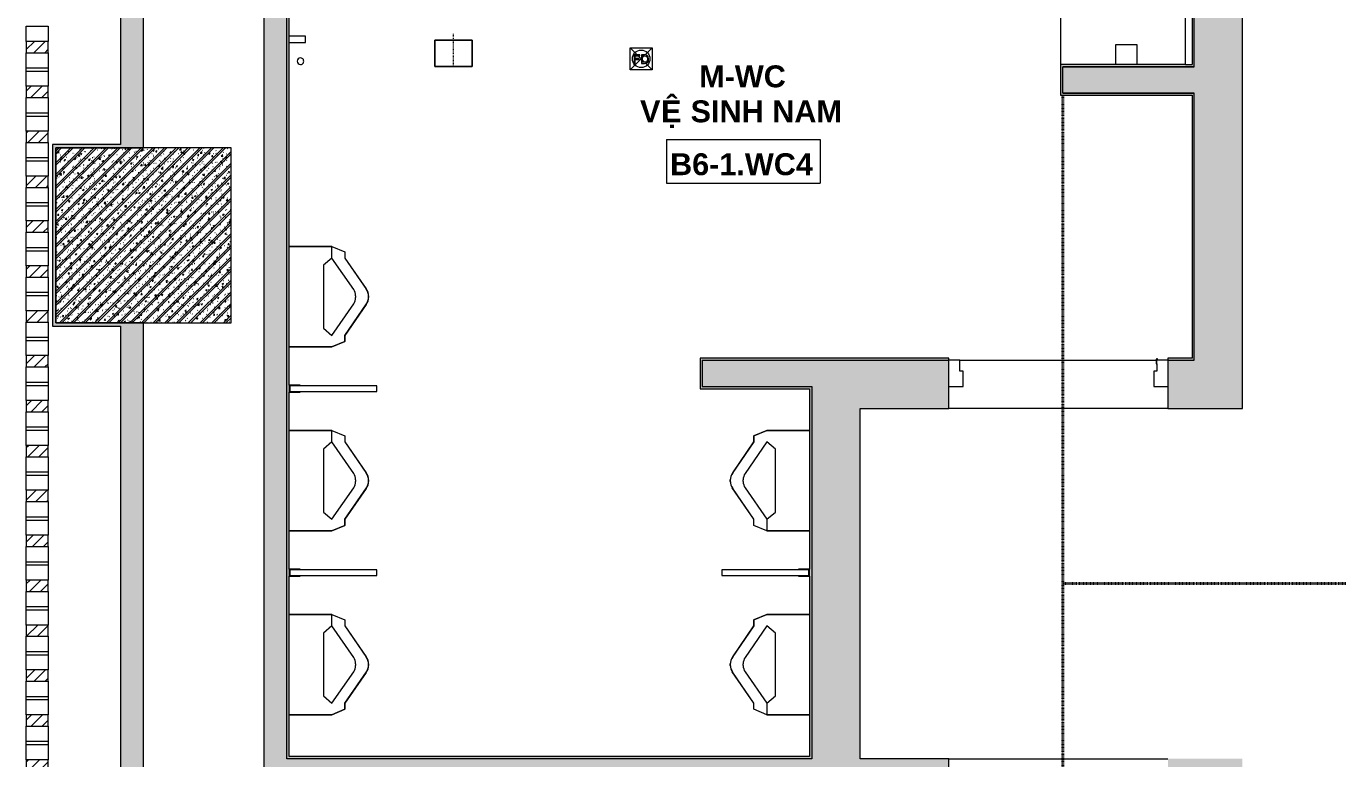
# Model space of a CAD drawing. Header units: millimetres. Extents: x -32090 to 18410, y 18847 to 76047.
# Drawn here: x -10725 to -4740, y 24957 to 28302 of the extents above; entities that cross this region are included whole.
import ezdxf

# ---------------------------------------------------------------- set-up
doc = ezdxf.new("R2010")
doc.units = ezdxf.units.MM
doc.linetypes.add('Dash', pattern=[6.35, 3.175, -3.175])
doc.linetypes.add('dash 1-1', pattern=[2, 1, -1])
for name, color, linetype, lineweight in [('A-AREA-IDEN', 2, 'Continuous', 9), ('A-DETL', 90, 'Continuous', 5), ('A-DETL-MBND', 5, 'Continuous', 5), ('A-DOOR', 31, 'Continuous', 5), ('A-DOOR-FRAM', 31, 'Continuous', 5), ('A-GLAZ-CURT', 52, 'Continuous', 5), ('A-GLAZ-CWMG', 51, 'Continuous', 5), ('A-WALL', 113, 'Continuous', 5), ('A-WALL-PATT', 111, 'Continuous', 5), ('P-SANR-FIXT', 6, 'Continuous', 5), ('P-SANR-FIXT-HDLN', 131, 'Dash', 5), ('Q-SPCQ', 91, 'Continuous', 5), ('S-COLS', 52, 'Continuous', 5)]:
    doc.layers.add(name, color=color, linetype=linetype, lineweight=lineweight)
doc.styles.add('Arial_B', font='arialbd.ttf', dxfattribs={"height": 100})
doc.styles.add('Arial_B_1', font='arialbd.ttf', dxfattribs={"height": 100})

# ---------------------------------------------------------------- blocks, each defined once
blk = doc.blocks.new('DP3-D301 - DP3-D301-9166700-1st Traffic Floor Plan - Pedestrian')
at = {"layer": 'A-DOOR'}
for p, q in [((447, 113.1), (447, 94.1)), ((447, 94.1), (450, 94.1)), ((450, 94.1), (450, 108.5))]:
    blk.add_line(p, q, dxfattribs=at)
for centre, radius, start, end in [((450, 113.1), 3, 290.67889, 180), ((450, 113.1), 3, 48.00647, 121.33621), ((450, 113.1), 3, 48.00647, 121.33621), ((450, 113.1), 3, 48.00647, 121.33621), ((450, 113.1), 3, 48.00647, 121.33621), ((450, 113.1), 3, 48.00647, 121.33621), ((450, 113.1), 3, 48.00647, 121.33621), ((450, 113.1), 3, 48.00647, 121.33621), ((452.2, 108.4), 2.19, 120.92467, 176.93383)]:
    blk.add_arc(centre, radius, start, end, dxfattribs=at)
at = {"layer": 'A-DOOR-FRAM'}
for p, q in [((-450, 110), (-500, 110)), ((-450, 60), (-450, 110)), ((-435, 60), (-450, 60)), ((-435, -10), (-435, 60)), ((450, 60), (435, 60)), ((435, 60), (435, -10)), ((450, 94.1), (450, 60)), ((500, 110), (450.7, 110)), ((-500, -10), (-435, -10)), ((435, -10), (500, -10))]:
    blk.add_line(p, q, dxfattribs=at)
blk = doc.blocks.new('TRIGGER SPRAY SET - THX20NBPIV-V30-1st Traffic Floor Plan - Pedestrian')
at = {"layer": 'P-SANR-FIXT', "color": 7}
for p, q in [((-15, 75), (-15, 0)), ((15, 0), (15, 75)), ((-15, 0), (15, 0))]:
    blk.add_line(p, q, dxfattribs=at)
for start, end in [(0, 180), (180, 360)]:
    blk.add_arc((-100, 23.4), 15, start, end, dxfattribs=at)
blk = doc.blocks.new('LAVABOR COUNTER1 - COUNTER TOP 1_1 2290-9919445-1st Traffic Floor Plan - Pedestrian')
at = {"layer": 'P-SANR-FIXT', "color": 7}
blk.add_line((-1357.5, -600), (1357.5, -600), dxfattribs=at)
blk = doc.blocks.new('MIRROR - MIRROR 5_1-9157600-1st Traffic Floor Plan - Pedestrian')
at = {"layer": 'P-SANR-FIXT', "color": 7}
for p, q in [((-1357.5, 0), (1357.5, 0)), ((-1357.5, 0), (-1357.5, -30)), ((1357.5, -30), (1357.5, 0)), ((1357.5, -30), (-1357.5, -30))]:
    blk.add_line(p, q, dxfattribs=at)
blk = doc.blocks.new('URINAL1 - UT500T 2-8453147-1st Traffic Floor Plan - Pedestrian')
at = {"layer": 'P-SANR-FIXT', "color": 7}
for p, q in [((-9525, 26455.6), (-9329.7, 26455.6)), ((-9329.7, 26455.6), (-9525, 26455.6)), ((-9329.7, 26455.6), (-9270.9, 26431.1)), ((-9329.7, 26403.6), (-9329.7, 26455.6)), ((-9329.7, 26455.6), (-9270.9, 26431.1)), ((-9329.7, 26403.6), (-9368.5, 26370.2)), ((-9230.7, 26259.8), (-9329.7, 26403.6)), ((-9270.9, 26431.1), (-9270.9, 26403.6)), ((-9270.9, 26431.1), (-9270.9, 26403.6)), ((-9270.9, 26403.6), (-9174.2, 26263)), ((-9270.9, 26403.6), (-9172, 26259.8)), ((-9368.5, 26370.2), (-9368.5, 26083.8)), ((-9221.7, 26231), (-9221.7, 26223)), ((-9163, 26231), (-9163, 26223)), ((-9329.7, 26050.4), (-9230.7, 26194.2)), ((-9270.9, 26050.4), (-9172, 26194.2)), ((-9174.2, 26191), (-9270.9, 26050.4)), ((-9368.5, 26083.8), (-9329.7, 26050.4)), ((-9270.9, 26050.4), (-9270.9, 26022.9)), ((-9270.9, 26022.9), (-9270.9, 26050.4)), ((-9329.7, 25998.4), (-9525, 25998.4)), ((-9525, 25998.4), (-9329.7, 25998.4)), ((-9270.9, 26022.9), (-9329.7, 25998.4)), ((-9329.7, 25998.4), (-9270.9, 26022.9))]:
    blk.add_line(p, q, dxfattribs=at)
for centre, radius, start, end in [((-9272.5, 26231), 50.8, 359.99998, 34.5449), ((-9272.5, 26223), 50.8, 325.45506, 359.99998), ((-9226.5, 26227), 63.5, 325.45506, 34.5449), ((-9213.8, 26231), 50.8, 359.99998, 34.5449), ((-9213.8, 26223), 50.8, 325.45506, 0.00725)]:
    blk.add_arc(centre, radius, start, end, dxfattribs=at)
blk = doc.blocks.new('TWOG-Urinal Partition-Generic-WM - Type 1-10976875-1st Traffic Floor Plan - Pedestrian')
at = {"layer": 'Q-SPCQ'}
for p, q in [((-262.3, 405), (-287.7, 405)), ((-287.7, 405), (-287.7, 8.175)), ((-262.3, 8.175), (-262.3, 405)), ((-287.7, 55.8), (-290.875, 55.8)), ((-290.875, 55.8), (-290.875, 5)), ((-290.875, 5), (-259.125, 5)), ((-287.7, 8.175), (-262.3, 8.175)), ((-259.125, 55.8), (-262.3, 55.8)), ((-259.125, 5), (-259.125, 55.8))]:
    blk.add_line(p, q, dxfattribs=at)
blk = doc.blocks.new('SOAP DISPENSER - LT764-8453153-1st Traffic Floor Plan - Pedestrian')
at = {"layer": 'P-SANR-FIXT', "color": 7}
for p, q in [((-50, 0), (-50, -90)), ((50, -90), (50, 0)), ((-50, -90), (50, -90))]:
    blk.add_line(p, q, dxfattribs=at)
blk = doc.blocks.new('TOILET PAPER DISPENSER1 - DS708PAS-V34-1st Traffic Floor Plan - Pedestrian')
at = {"layer": 'P-SANR-FIXT', "color": 7}
for p, q in [((85, 0), (-85, 0)), ((-85, 0), (-85, -120)), ((-85, -120), (-85, 0)), ((-85, 0), (85, 0)), ((85, -120), (85, 0)), ((85, 0), (85, -120)), ((-85, -120), (85, -120)), ((85, -120), (-85, -120))]:
    blk.add_line(p, q, dxfattribs=at)
at = {"layer": 'P-SANR-FIXT-HDLN', "color": 7}
blk.add_line((0, 0), (0, -150), dxfattribs=at)
blk = doc.blocks.new('Floor Drain-2D _SWA_ - FD-100-8441218-1st Traffic Floor Plan - Pedestrian')
at = {"layer": 'A-DETL-MBND', "color": 7}
for p, q in [((-50, 50), (-18.6, 18.6)), ((-50, -50), (-50, 50)), ((-50, 50), (50, 50)), ((1.4, 1.4), (-50, -50)), ((-5.4, 18.6), (-31.8, 18.6)), ((-31.8, 18.6), (-31.8, -20.8)), ((-26.9, 2), (-26.9, 13.7)), ((-26.9, 13.7), (-5.4, 13.7)), ((-8.5, 2), (-26.9, 2)), ((-13.7, 13.7), (1.4, -1.4)), ((-8.5, -2.9), (-8.5, 2)), ((-5.4, 13.7), (-5.4, 18.6)), ((15, 18.6), (1.4, 18.6)), ((1.4, 18.6), (1.4, -20.8)), ((13.7, 13.7), (6.3, 6.3)), ((6.3, -15.8), (6.3, 13.7)), ((6.3, 13.7), (14.9, 13.7)), ((14.9, 13.7), (21.9, 12.9)), ((22, 18.1), (15, 18.6)), ((50, 50), (18.4, 18.4)), ((21.9, 12.9), (27, 8.6)), ((27.8, 15.2), (22, 18.1)), ((27, 8.6), (29.1, -0.8)), ((32.5, 8.5), (27.8, 15.2)), ((34, -0.8), (32.5, 8.5)), ((50, 50), (50, -50)), ((50, -50), (-50, -50)), ((-31.8, -20.8), (-26.9, -20.8)), ((-26.9, -20.8), (-26.9, -2.9)), ((-26.9, -2.9), (-8.5, -2.9)), ((1.4, -20.8), (15.6, -20.8)), ((6.3, -6.3), (15.7, -15.7)), ((15, -15.8), (6.3, -15.8)), ((21.4, -15.1), (15, -15.8)), ((15.6, -20.8), (22, -20.1)), ((20.3, -20.3), (50, -50)), ((25, -13.1), (21.4, -15.1)), ((22, -20.1), (26.7, -18.1)), ((28, -8.2), (25, -13.1)), ((26.7, -18.1), (30.3, -14.5)), ((29.1, -0.8), (28, -8.2)), ((30.3, -14.5), (33, -8.8)), ((33, -8.8), (34, -0.8))]:
    blk.add_line(p, q, dxfattribs=at)
blk.add_circle((0, 0), 40, dxfattribs=at)
blk = doc.blocks.new('X Block - X Block-V438-1st Traffic Floor Plan - Pedestrian')
at = {"layer": 'A-GLAZ-CURT'}
h = blk.add_hatch(dxfattribs=at)
h.set_pattern_fill('FP_423', color=256, style=0, pattern_type=2)
h.set_pattern_definition([(315, (-24934.496, -10674.92), (24.748737, 24.748737), [])])
h.paths.add_polyline_path([(18.3, 50), (-33.3, 50), (-33.3, -50), (18.3, -50)])
for p, q in [((-102.5, 50), (-102.5, -50)), ((-102.5, 50), (-33.3, 50)), ((18.3, 50), (-33.3, 50)), ((-33.3, 50), (-33.3, -50)), ((18.3, -50), (18.3, 50)), ((18.3, 50), (87.5, 50)), ((87.5, 50), (87.5, -50)), ((-33.3, -50), (-102.5, -50)), ((-33.3, -50), (18.3, -50)), ((87.5, -50), (18.3, -50))]:
    blk.add_line(p, q, dxfattribs=at)
blk = doc.blocks.new('X Block - X Block-V439-1st Traffic Floor Plan - Pedestrian')
at = {"layer": 'A-GLAZ-CURT'}
h = blk.add_hatch(dxfattribs=at)
h.set_pattern_fill('FP_424', color=256, style=0, pattern_type=2)
h.set_pattern_definition([(315, (-25139.496, -10674.92), (24.748737, 24.748737), [])])
h.paths.add_polyline_path([(18.3, 50), (-33.3, 50), (-33.3, -50), (18.3, -50)])
for p, q in [((-102.5, 50), (-102.5, -50)), ((-102.5, 50), (-33.3, 50)), ((18.3, 50), (-33.3, 50)), ((-33.3, 50), (-33.3, -50)), ((18.3, -50), (18.3, 50)), ((18.3, 50), (87.5, 50)), ((87.5, 50), (87.5, -50)), ((-33.3, -50), (-102.5, -50)), ((-33.3, -50), (18.3, -50)), ((87.5, -50), (18.3, -50))]:
    blk.add_line(p, q, dxfattribs=at)
blk = doc.blocks.new('X Block - X Block-V440-1st Traffic Floor Plan - Pedestrian')
at = {"layer": 'A-GLAZ-CURT'}
h = blk.add_hatch(dxfattribs=at)
h.set_pattern_fill('FP_425', color=256, style=0, pattern_type=2)
h.set_pattern_definition([(315, (-25344.496, -10674.92), (24.748737, 24.748737), [])])
h.paths.add_polyline_path([(-33.3, -50), (18.3, -50), (18.3, 50), (-33.3, 50)])
for p, q in [((-102.5, 50), (-102.5, -50)), ((-102.5, 50), (-33.3, 50)), ((18.3, 50), (-33.3, 50)), ((-33.3, 50), (-33.3, -50)), ((18.3, -50), (18.3, 50)), ((18.3, 50), (87.5, 50)), ((87.5, 50), (87.5, -50)), ((-33.3, -50), (-102.5, -50)), ((-33.3, -50), (18.3, -50)), ((87.5, -50), (18.3, -50))]:
    blk.add_line(p, q, dxfattribs=at)
blk = doc.blocks.new('X Block - X Block-V441-1st Traffic Floor Plan - Pedestrian')
at = {"layer": 'A-GLAZ-CURT'}
h = blk.add_hatch(dxfattribs=at)
h.set_pattern_fill('FP_426', color=256, style=0, pattern_type=2)
h.set_pattern_definition([(315, (-25549.496, -10674.92), (24.748737, 24.748737), [])])
h.paths.add_polyline_path([(18.3, 50), (-33.3, 50), (-33.3, -50), (18.3, -50)])
for p, q in [((-102.5, 50), (-102.5, -50)), ((-102.5, 50), (-33.3, 50)), ((18.3, 50), (-33.3, 50)), ((-33.3, 50), (-33.3, -50)), ((18.3, -50), (18.3, 50)), ((18.3, 50), (87.5, 50)), ((87.5, 50), (87.5, -50)), ((-33.3, -50), (-102.5, -50)), ((-33.3, -50), (18.3, -50)), ((87.5, -50), (18.3, -50))]:
    blk.add_line(p, q, dxfattribs=at)
blk = doc.blocks.new('X Block - X Block-V442-1st Traffic Floor Plan - Pedestrian')
at = {"layer": 'A-GLAZ-CURT'}
h = blk.add_hatch(dxfattribs=at)
h.set_pattern_fill('FP_427', color=256, style=0, pattern_type=2)
h.set_pattern_definition([(315, (-25754.496, -10674.92), (24.748737, 24.748737), [])])
h.paths.add_polyline_path([(18.3, 50), (-33.3, 50), (-33.3, -50), (18.3, -50)])
for p, q in [((-102.5, 50), (-102.5, -50)), ((-102.5, 50), (-33.3, 50)), ((18.3, 50), (-33.3, 50)), ((-33.3, 50), (-33.3, -50)), ((18.3, -50), (18.3, 50)), ((18.3, 50), (87.5, 50)), ((87.5, 50), (87.5, -50)), ((-33.3, -50), (-102.5, -50)), ((-33.3, -50), (18.3, -50)), ((87.5, -50), (18.3, -50))]:
    blk.add_line(p, q, dxfattribs=at)
blk = doc.blocks.new('X Block - X Block-V443-1st Traffic Floor Plan - Pedestrian')
at = {"layer": 'A-GLAZ-CURT'}
h = blk.add_hatch(dxfattribs=at)
h.set_pattern_fill('FP_428', color=256, style=0, pattern_type=2)
h.set_pattern_definition([(315, (-25959.496, -10674.92), (24.748737, 24.748737), [])])
h.paths.add_polyline_path([(-33.3, -50), (18.3, -50), (18.3, 50), (-33.3, 50)])
for p, q in [((-102.5, 50), (-102.5, -50)), ((-102.5, 50), (-33.3, 50)), ((18.3, 50), (-33.3, 50)), ((-33.3, 50), (-33.3, -50)), ((18.3, -50), (18.3, 50)), ((18.3, 50), (87.5, 50)), ((87.5, 50), (87.5, -50)), ((-33.3, -50), (-102.5, -50)), ((-33.3, -50), (18.3, -50)), ((87.5, -50), (18.3, -50))]:
    blk.add_line(p, q, dxfattribs=at)
blk = doc.blocks.new('X Block - X Block-V444-1st Traffic Floor Plan - Pedestrian')
at = {"layer": 'A-GLAZ-CURT'}
h = blk.add_hatch(dxfattribs=at)
h.set_pattern_fill('FP_429', color=256, style=0, pattern_type=2)
h.set_pattern_definition([(315, (-26164.496, -10674.92), (24.748737, 24.748737), [])])
h.paths.add_polyline_path([(18.3, 50), (-33.3, 50), (-33.3, -50), (18.3, -50)])
for p, q in [((-102.5, 50), (-102.5, -50)), ((-102.5, 50), (-33.3, 50)), ((18.3, 50), (-33.3, 50)), ((-33.3, 50), (-33.3, -50)), ((18.3, -50), (18.3, 50)), ((18.3, 50), (87.5, 50)), ((87.5, 50), (87.5, -50)), ((-33.3, -50), (-102.5, -50)), ((-33.3, -50), (18.3, -50)), ((87.5, -50), (18.3, -50))]:
    blk.add_line(p, q, dxfattribs=at)
blk = doc.blocks.new('X Block - X Block-V445-1st Traffic Floor Plan - Pedestrian')
at = {"layer": 'A-GLAZ-CURT'}
h = blk.add_hatch(dxfattribs=at)
h.set_pattern_fill('FP_430', color=256, style=0, pattern_type=2)
h.set_pattern_definition([(315, (-26369.496, -10674.92), (24.748737, 24.748737), [])])
h.paths.add_polyline_path([(18.3, 50), (-33.3, 50), (-33.3, -50), (18.3, -50)])
for p, q in [((-102.5, 50), (-102.5, -50)), ((-102.5, 50), (-33.3, 50)), ((18.3, 50), (-33.3, 50)), ((-33.3, 50), (-33.3, -50)), ((18.3, -50), (18.3, 50)), ((18.3, 50), (87.5, 50)), ((87.5, 50), (87.5, -50)), ((-33.3, -50), (-102.5, -50)), ((-33.3, -50), (18.3, -50)), ((87.5, -50), (18.3, -50))]:
    blk.add_line(p, q, dxfattribs=at)
blk = doc.blocks.new('X Block - X Block-V446-1st Traffic Floor Plan - Pedestrian')
at = {"layer": 'A-GLAZ-CURT'}
h = blk.add_hatch(dxfattribs=at)
h.set_pattern_fill('FP_431', color=256, style=0, pattern_type=2)
h.set_pattern_definition([(315, (-26574.496, -10674.92), (24.748737, 24.748737), [])])
h.paths.add_polyline_path([(18.3, 50), (-33.3, 50), (-33.3, -50), (18.3, -50)])
for p, q in [((-102.5, 50), (-102.5, -50)), ((-102.5, 50), (-33.3, 50)), ((18.3, 50), (-33.3, 50)), ((-33.3, 50), (-33.3, -50)), ((18.3, -50), (18.3, 50)), ((18.3, 50), (87.5, 50)), ((87.5, 50), (87.5, -50)), ((-33.3, -50), (-102.5, -50)), ((-33.3, -50), (18.3, -50)), ((87.5, -50), (18.3, -50))]:
    blk.add_line(p, q, dxfattribs=at)
blk = doc.blocks.new('X Block - X Block-V447-1st Traffic Floor Plan - Pedestrian')
at = {"layer": 'A-GLAZ-CURT'}
h = blk.add_hatch(dxfattribs=at)
h.set_pattern_fill('FP_432', color=256, style=0, pattern_type=2)
h.set_pattern_definition([(315, (-26779.496, -10674.92), (24.748737, 24.748737), [])])
h.paths.add_polyline_path([(18.3, 50), (-33.3, 50), (-33.3, -50), (18.3, -50)])
for p, q in [((-102.5, 50), (-102.5, -50)), ((-102.5, 50), (-33.3, 50)), ((18.3, 50), (-33.3, 50)), ((-33.3, 50), (-33.3, -50)), ((18.3, -50), (18.3, 50)), ((18.3, 50), (87.5, 50)), ((87.5, 50), (87.5, -50)), ((-33.3, -50), (-102.5, -50)), ((-33.3, -50), (18.3, -50)), ((87.5, -50), (18.3, -50))]:
    blk.add_line(p, q, dxfattribs=at)
blk = doc.blocks.new('X Block - X Block-V448-1st Traffic Floor Plan - Pedestrian')
at = {"layer": 'A-GLAZ-CURT'}
h = blk.add_hatch(dxfattribs=at)
h.set_pattern_fill('FP_433', color=256, style=0, pattern_type=2)
h.set_pattern_definition([(315, (-26984.496, -10674.92), (24.748737, 24.748737), [])])
h.paths.add_polyline_path([(18.3, 50), (-33.3, 50), (-33.3, -50), (18.3, -50)])
for p, q in [((-102.5, 50), (-102.5, -50)), ((-102.5, 50), (-33.3, 50)), ((18.3, 50), (-33.3, 50)), ((-33.3, 50), (-33.3, -50)), ((18.3, -50), (18.3, 50)), ((18.3, 50), (87.5, 50)), ((87.5, 50), (87.5, -50)), ((-33.3, -50), (-102.5, -50)), ((-33.3, -50), (18.3, -50)), ((87.5, -50), (18.3, -50))]:
    blk.add_line(p, q, dxfattribs=at)
blk = doc.blocks.new('X Block - X Block-V449-1st Traffic Floor Plan - Pedestrian')
at = {"layer": 'A-GLAZ-CURT'}
h = blk.add_hatch(dxfattribs=at)
h.set_pattern_fill('FP_434', color=256, style=0, pattern_type=2)
h.set_pattern_definition([(315, (-27189.496, -10674.92), (24.748737, 24.748737), [])])
h.paths.add_polyline_path([(18.3, 50), (-33.3, 50), (-33.3, -50), (18.3, -50)])
for p, q in [((-102.5, 50), (-102.5, -50)), ((-102.5, 50), (-33.3, 50)), ((18.3, 50), (-33.3, 50)), ((-33.3, 50), (-33.3, -50)), ((18.3, -50), (18.3, 50)), ((18.3, 50), (87.5, 50)), ((87.5, 50), (87.5, -50)), ((-33.3, -50), (-102.5, -50)), ((-33.3, -50), (18.3, -50)), ((87.5, -50), (18.3, -50))]:
    blk.add_line(p, q, dxfattribs=at)
blk = doc.blocks.new('X Block - X Block-V450-1st Traffic Floor Plan - Pedestrian')
at = {"layer": 'A-GLAZ-CURT'}
h = blk.add_hatch(dxfattribs=at)
h.set_pattern_fill('FP_435', color=256, style=0, pattern_type=2)
h.set_pattern_definition([(315, (-27394.496, -10674.92), (24.748737, 24.748737), [])])
h.paths.add_polyline_path([(-33.3, -50), (18.3, -50), (18.3, 50), (-33.3, 50)])
for p, q in [((-102.5, 50), (-102.5, -50)), ((-102.5, 50), (-33.3, 50)), ((18.3, 50), (-33.3, 50)), ((-33.3, 50), (-33.3, -50)), ((18.3, -50), (18.3, 50)), ((18.3, 50), (87.5, 50)), ((87.5, 50), (87.5, -50)), ((-33.3, -50), (-102.5, -50)), ((-33.3, -50), (18.3, -50)), ((87.5, -50), (18.3, -50))]:
    blk.add_line(p, q, dxfattribs=at)
blk = doc.blocks.new('X Block - X Block-V451-1st Traffic Floor Plan - Pedestrian')
at = {"layer": 'A-GLAZ-CURT'}
h = blk.add_hatch(dxfattribs=at)
h.set_pattern_fill('FP_436', color=256, style=0, pattern_type=2)
h.set_pattern_definition([(315, (-27599.496, -10674.92), (24.748737, 24.748737), [])])
h.paths.add_polyline_path([(18.3, 50), (-33.3, 50), (-33.3, -50), (18.3, -50)])
for p, q in [((-102.5, 50), (-102.5, -50)), ((-102.5, 50), (-33.3, 50)), ((18.3, 50), (-33.3, 50)), ((-33.3, 50), (-33.3, -50)), ((18.3, -50), (18.3, 50)), ((18.3, 50), (87.5, 50)), ((87.5, 50), (87.5, -50)), ((-33.3, -50), (-102.5, -50)), ((-33.3, -50), (18.3, -50)), ((87.5, -50), (18.3, -50))]:
    blk.add_line(p, q, dxfattribs=at)
blk = doc.blocks.new('X Block - X Block-V452-1st Traffic Floor Plan - Pedestrian')
at = {"layer": 'A-GLAZ-CURT'}
h = blk.add_hatch(dxfattribs=at)
h.set_pattern_fill('FP_437', color=256, style=0, pattern_type=2)
h.set_pattern_definition([(315, (-27804.496, -10674.92), (24.748737, 24.748737), [])])
h.paths.add_polyline_path([(18.3, 50), (-33.3, 50), (-33.3, -50), (18.3, -50)])
for p, q in [((-102.5, 50), (-102.5, -50)), ((-102.5, 50), (-33.3, 50)), ((18.3, 50), (-33.3, 50)), ((-33.3, 50), (-33.3, -50)), ((18.3, -50), (18.3, 50)), ((18.3, 50), (87.5, 50)), ((87.5, 50), (87.5, -50)), ((-33.3, -50), (-102.5, -50)), ((-33.3, -50), (18.3, -50)), ((87.5, -50), (18.3, -50))]:
    blk.add_line(p, q, dxfattribs=at)
blk = doc.blocks.new('X Block - X Block-V453-1st Traffic Floor Plan - Pedestrian')
at = {"layer": 'A-GLAZ-CURT'}
h = blk.add_hatch(dxfattribs=at)
h.set_pattern_fill('FP_438', color=256, style=0, pattern_type=2)
h.set_pattern_definition([(315, (-28009.496, -10674.92), (24.748737, 24.748737), [])])
h.paths.add_polyline_path([(-33.3, -50), (18.3, -50), (18.3, 50), (-33.3, 50)])
for p, q in [((-102.5, 50), (-102.5, -50)), ((-102.5, 50), (-33.3, 50)), ((18.3, 50), (-33.3, 50)), ((-33.3, 50), (-33.3, -50)), ((18.3, -50), (18.3, 50)), ((18.3, 50), (87.5, 50)), ((87.5, 50), (87.5, -50)), ((-33.3, -50), (-102.5, -50)), ((-33.3, -50), (18.3, -50)), ((87.5, -50), (18.3, -50))]:
    blk.add_line(p, q, dxfattribs=at)
blk = doc.blocks.new('X Block - X Block-V454-1st Traffic Floor Plan - Pedestrian')
at = {"layer": 'A-GLAZ-CURT'}
h = blk.add_hatch(dxfattribs=at)
h.set_pattern_fill('FP_439', color=256, style=0, pattern_type=2)
h.set_pattern_definition([(315, (-28214.496, -10674.92), (24.748737, 24.748737), [])])
h.paths.add_polyline_path([(18.3, 50), (-33.3, 50), (-33.3, -50), (18.3, -50)])
for p, q in [((-102.5, 50), (-102.5, -50)), ((-102.5, 50), (-33.3, 50)), ((18.3, 50), (-33.3, 50)), ((-33.3, 50), (-33.3, -50)), ((18.3, -50), (18.3, 50)), ((18.3, 50), (87.5, 50)), ((87.5, 50), (87.5, -50)), ((-33.3, -50), (-102.5, -50)), ((-33.3, -50), (18.3, -50)), ((87.5, -50), (18.3, -50))]:
    blk.add_line(p, q, dxfattribs=at)
blk = doc.blocks.new('Rectangular Mullion - 15 x 100mm-V155-1st Traffic Floor Plan - Pedestrian')
at = {"layer": 'A-GLAZ-CWMG'}
for p, q in [((-23149.9, 65882), (-23134.9, 65882)), ((-23134.9, 65782), (-23149.9, 65782))]:
    blk.add_line(p, q, dxfattribs=at)
blk = doc.blocks.new('Room Tag - Room Tag-8377849-1st Traffic Floor Plan - Pedestrian')
at = {"layer": 'A-AREA-IDEN'}
for p, q in [((-7, -0.80625), (-7, -4.80625)), ((-7, -0.80625), (7, -0.80625)), ((7, -0.80625), (7, -4.80625)), ((-7, -4.80625), (7, -4.80625))]:
    blk.add_line(p, q, dxfattribs=at)

msp = doc.modelspace()

# ---------------------------------------------------------------- hatches: boundary and pattern name
at = {"layer": 'A-WALL-PATT'}
for points in [[(-10190, 27762), (-10190, 31072.1), (-10295, 31072.1), (-10295, 27762), (-10286.4, 27762)], [(-9535, 20117), (-9535, 31072), (-9640, 31072), (-9640, 20117), (-9563.7, 20117)], [(-9535, 24957), (-9525, 24957), (-9525, 30842), (-9535, 30842), (-9535, 24967)], [(-5394.9, 28117), (-5394.9, 30842), (-5404.9, 30842), (-5404.9, 28117)], [(-5174.9, 26557), (-5174.9, 30852), (-5394.9, 30852), (-5394.9, 26557)], [(-5661.5, 28117), (-5404.9, 28117), (-5404.9, 28127), (-6004.9, 28127), (-6004.9, 28117), (-5994.9, 28117)], [(-6004.9, 27987), (-5994.9, 27987), (-5994.9, 28117), (-6004.9, 28117), (-6004.9, 27997)], [(-5394.9, 27997), (-5394.9, 28117), (-5994.9, 28117), (-5994.9, 27997), (-5661.5, 27997)], [(-5394.9, 27987), (-5394.9, 27997), (-5994.9, 27997), (-5994.9, 27987), (-5404.9, 27987)], [(-5404.9, 26777), (-5394.9, 26777), (-5394.9, 27987), (-5404.9, 27987), (-5404.9, 26787)], [(-10190, 27747), (-10190, 27762), (-10604.9, 27762), (-10604.9, 27747), (-10286.4, 27747)], [(-10604.9, 26932), (-10589.9, 26932), (-10589.9, 27747), (-10604.9, 27747), (-10604.9, 26947)], [(-10189.9, 26932), (-10189.9, 26947), (-10589.9, 26947), (-10589.9, 26932), (-10286.4, 26932)], [(-10286.4, 21062), (-10189.9, 21062), (-10189.9, 26932), (-10294.9, 26932), (-10294.9, 21062)], [(-7639.9, 26647), (-7639.9, 26777), (-7649.9, 26777), (-7649.9, 26647)], [(-7639.9, 26657), (-7139.9, 26657), (-7139.9, 26777), (-7639.9, 26777)], [(-7639.9, 26657), (-7639.9, 26647), (-7149.9, 26647), (-7149.9, 26657)], [(-7149.9, 24957), (-7139.9, 24957), (-7139.9, 26657), (-7149.9, 26657), (-7149.9, 24967)], [(-6919.9, 24957), (-6919.9, 26557), (-7139.9, 26557), (-7139.9, 24957)], [(-7149.9, 24957), (-7149.9, 24967), (-9525, 24967), (-9525, 24957), (-7973.9, 24957)]]:
    msp.add_hatch(color=256, dxfattribs=at).paths.add_polyline_path(points)
h = msp.add_hatch(color=256, dxfattribs=at)
h.paths.add_polyline_path([(-6817.7, 26777), (-6514.9, 26777), (-6514.9, 26787), (-7649.9, 26787), (-7649.9, 26777), (-7639.9, 26777)])
h.paths.add_polyline_path([(-5404.9, 26777), (-5404.9, 26787), (-5514.9, 26787), (-5514.9, 26777)])
h = msp.add_hatch(color=256, dxfattribs=at)
h.paths.add_polyline_path([(-5514.9, 26557), (-5394.9, 26557), (-5394.9, 26777), (-5514.9, 26777)])
h.paths.add_polyline_path([(-6919.9, 26557), (-6514.9, 26557), (-6514.9, 26777), (-7139.9, 26777), (-7139.9, 26557)])
h = msp.add_hatch(color=256, dxfattribs=at)
h.paths.add_polyline_path([(-5514.9, 24737), (-5174.9, 24737), (-5174.9, 24957), (-5514.9, 24957), (-5514.9, 24773.5)])
h.paths.add_polyline_path([(-7139.9, 24737), (-6514.9, 24737), (-6514.9, 24957), (-9535, 24957), (-9535, 24737), (-7973.9, 24737)])
at = {"layer": 'S-COLS'}
h = msp.add_hatch(dxfattribs=at)
h.set_pattern_fill('FP_1', color=256, style=0, pattern_type=2)
h.set_pattern_definition([(50, (0, 0), (63.7639, -5.57885), [6.667, -73.342]), (355, (0, 0), (-12.33488, 66.86951), [5.334, -58.674]), (100.451, (5.314, -0.465), (51.43036, 61.29098), [5.667, -62.332]), (46.184, (0, 17.78), (94.87722, -14.71484), [10.001, -110.014]), (96.636, (7.91, 16.55), (83.09115, 86.5993), [8.5, -93.497]), (351.184, (0, 17.78), (83.09204, 86.59928), [8.001, -88.011]), (21, (8.89, 13.335), (53.06449, -35.79273), [6.667, -73.342]), (326, (8.89, 13.335), (21.63066, 64.46546), [5.334, -58.674]), (71.451, (13.31, 10.35), (74.69646, 28.67237), [5.667, -62.332]), (37.5, (0, 0), (1.080413, 29.594271), [1.676, -56.286, 1.676, -57.887, -58.896]), (37.5, (0, 0), (1.080413, 29.594271), [-117.526, 1.676, -57.22]), (7.5, (0, 0), (23.386368, 35.063507), [1.676, -32.283, 1.676, -54.953, -22.447]), (7.5, (0, 0), (23.386368, 35.063507), [-90.589, 1.676, -20.771]), (327.5, (-19.825, 0), (47.456567, -2.005468), [1.676, -20.549, 1.676, -67.666, -92.011]), (327.5, (-19.825, 0), (47.456567, -2.005468), [-91.567, 1.676, -90.335]), (317.5, (-28.715, 0), (51.84495, 8.89904), [1.676, -27.216, 1.676, -44.374, -65.341]), (317.5, (-28.715, 0), (51.84495, 8.89904), [-74.943, 1.676, -63.665]), (45, (0, 0), (-26.71591, 26.71591), []), (45, (0, 10.89), (-26.71591, 26.71591), [])])
h.paths.add_polyline_path([(-10286.4, 26947), (-9789.9, 26947), (-9789.9, 27747), (-10589.9, 27747), (-10589.9, 26947)])

# ---------------------------------------------------------------- linework, layer by layer
at = {"layer": 'A-DETL', "linetype": 'dash 1-1', "lineweight": 40}
for p, q in [((-5994.9, 23087), (-5994.9, 27987)), ((-4304.9, 25757), (-5994.9, 25757))]:
    msp.add_line(p, q, dxfattribs=at)
at = {"layer": 'A-WALL', "lineweight": 15}
for p, q in [((-10295, 31072.1), (-10295, 27762)), ((-5174.9, 26557), (-5174.9, 31072)), ((-10190, 27747), (-10190, 30867.1)), ((-9640, 30867.1), (-9640, 20102)), ((-9535, 24957), (-9535, 30852)), ((-9525, 26662.9), (-9525, 30842)), ((-5394.9, 28117), (-5394.9, 30852)), ((-5434.9, 28127), (-6004.9, 28127)), ((-6004.9, 28127), (-6004.9, 27987)), ((-5394.9, 28117), (-5994.9, 28117)), ((-5994.9, 28117), (-5394.9, 28117)), ((-5994.9, 27997), (-5994.9, 28117)), ((-6004.9, 27987), (-5404.9, 27987)), ((-5994.9, 27997), (-5394.9, 27997)), ((-5394.9, 27997), (-5994.9, 27997)), ((-5404.9, 27987), (-5404.9, 26787)), ((-5394.9, 26777), (-5394.9, 27997)), ((-10295, 27762), (-10604.9, 27762)), ((-10604.9, 27762), (-10604.9, 26932)), ((-10589.9, 27747), (-10190, 27747)), ((-10589.9, 26947), (-10589.9, 27747)), ((-10189.9, 26947), (-10589.9, 26947)), ((-10189.9, 21047), (-10189.9, 26947)), ((-10604.9, 26932), (-10294.9, 26932)), ((-10294.9, 26932), (-10294.9, 21062)), ((-6514.9, 26787), (-7649.9, 26787)), ((-7649.9, 26787), (-7649.9, 26647)), ((-7639.9, 26777), (-7639.9, 26657)), ((-7639.9, 26777), (-6514.9, 26777)), ((-6514.9, 26777), (-6514.9, 26787)), ((-6514.9, 26557), (-6514.9, 26777)), ((-5404.9, 26787), (-5514.9, 26787)), ((-5514.9, 26787), (-5514.9, 26777)), ((-5514.9, 26777), (-5514.9, 26557)), ((-5514.9, 26777), (-5394.9, 26777)), ((-7649.9, 26647), (-7149.9, 26647)), ((-7639.9, 26657), (-7139.9, 26657)), ((-7149.9, 26647), (-7149.9, 25822.9)), ((-7139.9, 26657), (-7139.9, 24957)), ((-9525, 25822.9), (-9525, 26631.1)), ((-6919.9, 26557), (-6514.9, 26557)), ((-6919.9, 24957), (-6919.9, 26557)), ((-5514.9, 26557), (-5174.9, 26557)), ((-9525, 24967), (-9525, 25791.1)), ((-7149.9, 25791.1), (-7149.9, 24967)), ((-7149.9, 24967), (-9525, 24967)), ((-7139.9, 24957), (-9535, 24957)), ((-6514.9, 24957), (-6919.9, 24957)), ((-6514.9, 24727), (-6514.9, 24957))]:
    msp.add_line(p, q, dxfattribs=at)
at = {"layer": 'A-WALL'}
for p, q in [((-6464.9, 26777), (-5567.9, 26777)), ((-5514.9, 26557), (-6514.9, 26557)), ((-6514.9, 24957), (-5514.9, 24957))]:
    msp.add_line(p, q, dxfattribs=at)
at = {"layer": 'S-COLS', "lineweight": 15}
for p, q in [((-9789.9, 27747), (-10589.9, 27747)), ((-10589.9, 27747), (-10589.9, 26947)), ((-9789.9, 26947), (-9789.9, 27747)), ((-10589.9, 26947), (-9789.9, 26947))]:
    msp.add_line(p, q, dxfattribs=at)

# ---------------------------------------------------------------- block references
at = {"layer": 'A-AREA-IDEN', "xscale": 49.99999999999998, "yscale": 49.99999999999998, "zscale": 49.99999999999998}
msp.add_blockref('Room Tag - Room Tag-8377849-1st Traffic Floor Plan - Pedestrian', (-7452.5, 27825.6), dxfattribs=at)
at = {"layer": 'A-DETL-MBND', "color": 7}
msp.add_blockref('Floor Drain-2D _SWA_ - FD-100-8441218-1st Traffic Floor Plan - Pedestrian', (-7918.9, 28153), dxfattribs=at)
at = {"layer": 'A-DOOR-FRAM'}
msp.add_blockref('DP3-D301 - DP3-D301-9166700-1st Traffic Floor Plan - Pedestrian', (-6014.9, 26667), dxfattribs=at)
at = {"layer": 'A-GLAZ-CURT', "rotation": 89.99999999999991}
for name, p in [('X Block - X Block-V454-1st Traffic Floor Plan - Pedestrian', (-10674.9, 28214.5)), ('X Block - X Block-V453-1st Traffic Floor Plan - Pedestrian', (-10674.9, 28009.5)), ('X Block - X Block-V452-1st Traffic Floor Plan - Pedestrian', (-10674.9, 27804.5)), ('X Block - X Block-V451-1st Traffic Floor Plan - Pedestrian', (-10674.9, 27599.5)), ('X Block - X Block-V450-1st Traffic Floor Plan - Pedestrian', (-10674.9, 27394.5)), ('X Block - X Block-V449-1st Traffic Floor Plan - Pedestrian', (-10674.9, 27189.5)), ('X Block - X Block-V448-1st Traffic Floor Plan - Pedestrian', (-10674.9, 26984.5)), ('X Block - X Block-V447-1st Traffic Floor Plan - Pedestrian', (-10674.9, 26779.5)), ('X Block - X Block-V446-1st Traffic Floor Plan - Pedestrian', (-10674.9, 26574.5)), ('X Block - X Block-V445-1st Traffic Floor Plan - Pedestrian', (-10674.9, 26369.5)), ('X Block - X Block-V444-1st Traffic Floor Plan - Pedestrian', (-10674.9, 26164.5)), ('X Block - X Block-V443-1st Traffic Floor Plan - Pedestrian', (-10674.9, 25959.5)), ('X Block - X Block-V442-1st Traffic Floor Plan - Pedestrian', (-10674.9, 25754.5)), ('X Block - X Block-V441-1st Traffic Floor Plan - Pedestrian', (-10674.9, 25549.5)), ('X Block - X Block-V440-1st Traffic Floor Plan - Pedestrian', (-10674.9, 25344.5)), ('X Block - X Block-V439-1st Traffic Floor Plan - Pedestrian', (-10674.9, 25139.5)), ('X Block - X Block-V438-1st Traffic Floor Plan - Pedestrian', (-10674.9, 24934.5))]:
    msp.add_blockref(name, p, dxfattribs=at)
at = {"layer": 'A-GLAZ-CWMG'}
for p, rotation in [((55157.1, 51246.9), 90), ((55157.1, 51041.9), 90), ((55157.1, 50836.9), 90), ((55157.1, 50631.9), 89.9999999999994), ((55157.1, 50426.9), 90), ((55157.1, 50221.9), 90), ((55157.1, 50016.9), 90), ((55157.1, 49811.9), 90), ((55157.1, 49606.9), 90), ((55157.1, 49401.9), 90), ((55157.1, 49196.9), 89.9999999999994), ((55157.1, 48991.9), 90), ((55157.1, 48786.9), 90), ((55157.1, 48581.9), 90), ((55157.1, 48376.9), 90), ((55157.1, 48171.9), 90)]:
    msp.add_blockref('Rectangular Mullion - 15 x 100mm-V155-1st Traffic Floor Plan - Pedestrian', p, dxfattribs=dict(at, rotation=rotation))
at = {"layer": 'P-SANR-FIXT', "color": 7}
for name, p, rotation in [('LAVABOR COUNTER1 - COUNTER TOP 1_1 2290-9919445-1st Traffic Floor Plan - Pedestrian', (-5404.9, 29484.5), 269.9999778776594), ('MIRROR - MIRROR 5_1-9157600-1st Traffic Floor Plan - Pedestrian', (-5434.9, 29484.5), 89.99997787765928), ('TRIGGER SPRAY SET - THX20NBPIV-V30-1st Traffic Floor Plan - Pedestrian', (-9450, 28242), 89.99997787765948), ('TOILET PAPER DISPENSER1 - DS708PAS-V34-1st Traffic Floor Plan - Pedestrian', (-8775, 28118), 179.9999779006171), ('SOAP DISPENSER - LT764-8453153-1st Traffic Floor Plan - Pedestrian', (-5704.9, 28127), 179.9999778841312), ('URINAL1 - UT500T 2-8453147-1st Traffic Floor Plan - Pedestrian', (-16674.9, 52454), 180), ('URINAL1 - UT500T 2-8453147-1st Traffic Floor Plan - Pedestrian', (-16674.9, 51614), 180)]:
    msp.add_blockref(name, p, dxfattribs=dict(at, rotation=rotation))
for p in [(0, 840), (0, 0), (0, -840)]:
    msp.add_blockref('URINAL1 - UT500T 2-8453147-1st Traffic Floor Plan - Pedestrian', p, dxfattribs=at)
at = {"layer": 'Q-SPCQ'}
for p, rotation in [((-9530, 26372), 269.9999999999999), ((-9530, 25532), 269.9999999999999), ((-7144.9, 26082), 89.99999999999991)]:
    msp.add_blockref('TWOG-Urinal Partition-Generic-WM - Type 1-10976875-1st Traffic Floor Plan - Pedestrian', p, dxfattribs=dict(at, rotation=rotation))

# ---------------------------------------------------------------- texts
at = {"layer": 'A-AREA-IDEN', "char_height": 100, "attachment_point": 1}
for s, insert, width, style in [('M-WC', (-7654.1, 28123), 485.021, 'Arial_B'), ('\\fArial|b1|i0|c0|p34|;V', (-7923.9, 27963.3), 116.245, 'Arial_B'), ('\\fArial|b1|i0|c254|p34|;Ệ', (-7827.9, 27963.3), 116.245, 'Arial_B_1'), (' SINH NAM', (-7732, 27963.3), 905.907, 'Arial_B'), ('B6-1.WC4', (-7786.9, 27721.8), 797.679, 'Arial_B')]:
    msp.add_mtext(s, dxfattribs=dict(at, insert=insert, width=width, style=style))

doc.saveas('drawing.dxf')
